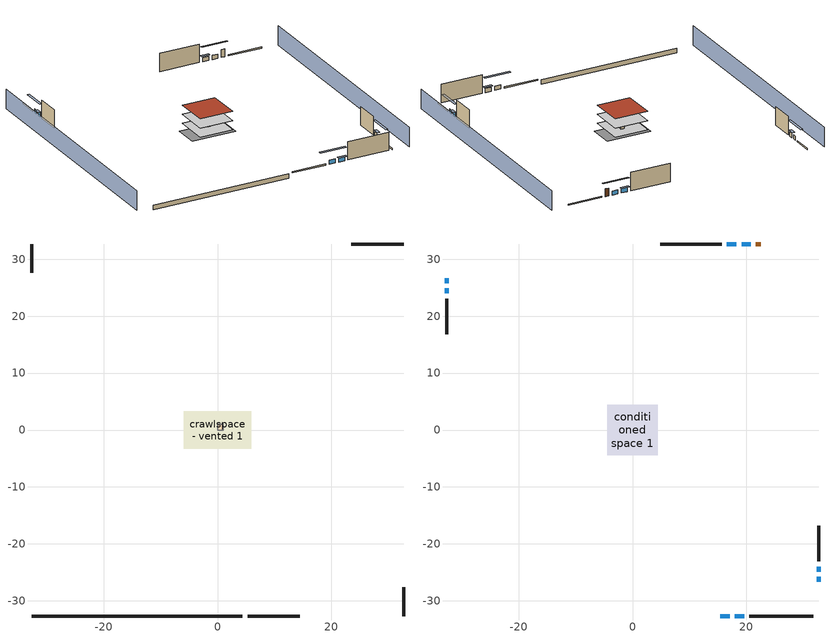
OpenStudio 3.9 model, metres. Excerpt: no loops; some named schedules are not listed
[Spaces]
crawlspace - vented 1
 floor foundation (Slab1 construction): -5.95,-3.31 -5.95,3.31 5.95,3.31 5.95,-3.31 z-0.91
 wall outside (RimJoist1 construction): 5.31,-32.68 14.49,-32.68 z0.3:0.61
 wall outside (RimJoist2 construction): -32.68,32.68 -32.68,27.59 z0.3:0.61
 wall outside (RimJoist3 construction): 32.68,32.68 23.5,32.68 z0.3:0.61
 wall outside (RimJoist4 construction): 32.68,-32.68 32.68,-27.59 z0.3:0.61
 wall foundation (FoundationWall1 construction): -32.68,-32.68 4.39,-32.68 z-0.91:0.3
furnace airloop ret air space
 floor adiabatic (AdiabaticConst): 0,0 0,1 1,1 1,0 z0
 wall adiabatic (AdiabaticConst): 0,1 0,0 1,0 1,1 0,1 z0:1
 ceiling adiabatic (AdiabaticConst): 1,0 1,1 0,1 0,0 z1
conditioned space 1
 floor to crawlspace - vented 1 (Floor1 construction): -4.44,-4.44 -4.44,4.44 4.44,4.44 4.44,-4.44 z0.3
 floor adiabatic (AdiabaticFloorConstruction): -4.44,-4.44 -4.44,4.44 4.44,4.44 4.44,-4.44 z2.74
 wall outside (Wall1 construction): 20.55,-32.68 31.75,-32.68 z0.3:5.18
 wall outside (Wall2 construction): -32.68,23.09 -32.68,16.86 z0.3:5.18
 wall outside (Wall3 construction): 15.66,32.68 4.84,32.68 z0.3:5.18
 wall outside (Wall4 construction): 32.68,-23.09 32.68,-16.86 z0.3:5.18
 wall outside (AdiabaticWallConstruction): 15.42,-32.68 17.06,-32.68 / 17.98,-32.68 19.62,-32.68 / 20.73,32.68 19.17,32.68 z0.3:1.37; -32.68,26.66 -32.68,25.8 / -32.68,24.87 -32.68,24.02 / 32.68,-26.66 32.68,-25.8 / 32.68,-24.87 32.68,-24.02 z0.3:1.43; 18.25,32.68 16.58,32.68 z0.3:1.4
 wall outside (AdiabaticWallConstruction 1): 22.58,32.68 21.66,32.68 z0.3:2.34
 window (WindowConstruction): 15.42,-32.68 17.05,-32.68 z0.3:1.37
 window (WindowConstruction 1): 17.98,-32.68 19.62,-32.68 z0.3:1.37
 window (WindowConstruction 2): -32.68,26.66 -32.68,25.8 z0.3:1.43
 window (WindowConstruction 3): -32.68,24.87 -32.68,24.02 z0.3:1.43
 window (WindowConstruction 4): 20.73,32.68 19.17,32.68 z0.3:1.37
 window (WindowConstruction 5): 18.24,32.68 16.58,32.68 z0.3:1.4
 window (WindowConstruction 6): 32.68,-26.66 32.68,-25.8 z0.3:1.43
 window (WindowConstruction 7): 32.68,-24.87 32.68,-24.02 z0.3:1.43
 door (Door): 22.58,32.68 21.66,32.68 z0.3:2.34
 ceiling adiabatic (AdiabaticFloorConstruction): 4.44,-4.44 4.44,4.44 -4.44,4.44 -4.44,-4.44 z2.74
 roof outside (Roof1 construction): -4.44,4.44 -4.44,-4.44 4.44,-4.44 4.44,4.44 z5.18
shading: 37.25,-32.68 37.25,32.68 / -37.25,32.68 -37.25,-32.68 z0:5.18; 19.8,-32.68 12.67,-32.68 12.67,-33.29 19.8,-33.29 z4.11; 19.93,-32.68 17.68,-32.68 17.68,-33.29 19.93,-33.29 z1.68; -32.68,23.06 -32.68,29.4 -33.29,29.4 -33.29,23.06 z4.18; -32.68,23.71 -32.68,25.18 -33.29,25.18 -33.29,23.71 z1.74; 16.43,32.68 23.48,32.68 23.48,33.29 16.43,33.29 z4.11; 16.28,32.68 18.55,32.68 18.55,33.29 16.28,33.29 z1.71; 32.68,-23.06 32.68,-29.4 33.29,-29.4 33.29,-23.06 z4.18; 32.68,-23.71 32.68,-25.18 33.29,-25.18 33.29,-23.71 z1.74
[Site]
Portland Intl Arpt_OR: Latitude {deg}=45.59; Longitude {deg}=-122.6; Time Zone {hr}=-8; Elevation {m}=33; Terrain=Suburbs; Keep Site Location Information=Yes
[Site:GroundTemperature:Shallow]
10.2558, 8.96328, 8.85977, 9.47314, 11.9355, 14.3863, 16.5111, 17.8571, 17.9714, 16.8767, 14.8061, 12.4304
[Site:WaterMainsTemperature]
Calculation Method=Schedule; Temperature Schedule=mains temperature schedule
[Building]
Building 1
[Material] Roughness=Rough
Name | Thickness {m} | Conductivity {W/m-K} | Density {kg/m3} | Specific Heat {J/kg-K} | Thermal Absorptance | Solar Absorptance | Visible Absorptance
asphalt or fiberglass shingles | 0.00635 | 0.162714 | 1121.4 | 1465.45 | 0.9 | 0.85 | 0.85
roof rigid ins | 0.103632 | 0.029427 | 32.04 | 1214.23 | 0.9 | 0.7 | 0.7
osb sheathing 0.75 in. | 0.01905 | 0.115458 | 512.64 | 1214.23 | 0.9 | 0.7 | 0.7
roof stud and cavity | 0.2032 | 0.161866 | 78.34581 | 1123.46 | 0.9 | 0.7 | 0.7
gypsum board | 0.0127 | 0.160291 | 801 | 837.4 | 0.9 | 0.6 | 0.6
wood siding | 0.0254 | 0.102417 | 544.68 | 1172.36 | 0.9 | 0.85 | 0.85
osb sheathing 0.5 in. | 0.0127 | 0.115458 | 512.64 | 1214.23 | 0.9 | 0.7 | 0.7
wall stud and cavity | 0.1397 | 0.550994 | 139.0536 | 1170.24 | 0.9 | 0.7 | 0.7
rim joist stud and cavity | 0.0508 | 0.178688 | 50.32683 | 1063.81 | 0.9 | 0.6 | 0.6
floor stud and cavity | 0.1397 | 0.923637 | 92.3553 | 1139.71 | 0.9 | 0.7 | 0.7
floor covering | 0.0127 | 0.0433444 | 54.468 | 1339.84 | 0.9 | 0.6 | 0.6
concrete 8.0 in. | 0.2032 | 1.803125 | 2242.8 | 837.4 | 0.9 | 0.7 | 0.7
soil 0.5 in. | 0.0127 | 1.3848 | 1842.3 | 418.7 | 0.9 | 0.7 | 0.7
wood siding 1; wood siding 2 | 0.0254 | 0.102417 | 544.68 | 1172.36
wall rigid ins; floor rigid ins | 0.512978 | 0.029427 | 32.04 | 1214.23 | 0.9 | 0.7 | 0.7
wall stud and cavity 1 | 0.0889 | 0.380278 | 52.3479 | 1209.89 | 0.9 | 0.7 | 0.7
door material | 0.04445 | 0.0612267 | 512.64 | 1214.23 | 0.9 | 0.7 | 0.7
floor stud and cavity 1 | 0.1397 | 1.75129 | 37.0049 | 1207.88 | 0.9 | 0.7 | 0.7
wall stud and cavity 2 | 0.0889 | 0.391764 | 83.0341 | 1211.67 | 0.9 | 0.7 | 0.7
furniture material conditioned space 1 | 0.1524 | 0.115458 | 640.8 | 1214.23 | 0.9 | 0.6 | 0.6
[Construction]
Roof1 construction: asphalt or fiberglass shingles, roof rigid ins, osb sheathing 0.75 in., roof stud and cavity, gypsum board
Wall1 construction; Wall2 construction; Wall3 construction; Wall4 construction: wood siding, osb sheathing 0.5 in., wall stud and cavity, gypsum board
RimJoist1 construction; RimJoist2 construction; RimJoist3 construction; RimJoist4 construction: wood siding, rim joist stud and cavity
Floor1 construction: floor stud and cavity, osb sheathing 0.75 in., floor covering
FoundationWall1 construction: concrete 8.0 in.
Slab1 construction: soil 0.5 in.
WindowConstruction; WindowConstruction 1; WindowConstruction 2; WindowConstruction 3; WindowConstruction 4; WindowConstruction 5; WindowConstruction 6; WindowConstruction 7: WindowMaterial
AdiabaticWallConstruction: wood siding 1, wall rigid ins, wall stud and cavity 1, gypsum board
Door: door material
AdiabaticWallConstruction 1: wood siding 2, wall rigid ins, wall stud and cavity 1, gypsum board
AdiabaticFloorConstruction: floor stud and cavity 1, floor rigid ins, osb sheathing 0.75 in., floor covering
PartitionWallConstruction: gypsum board, wall stud and cavity 2, gypsum board
furniture construction conditioned space 1: furniture material conditioned space 1
AdiabaticConst: Adiabatic
[WindowMaterial:SimpleGlazingSystem]
WindowMaterial: U-Factor {W/m2-K}=2.78222; Solar Heat Gain Coefficient=0.56
[Material:NoMass]
Adiabatic: Roughness=Rough; Thermal Resistance {m2-K/W}=176.1
[ThermalZone] Multiplier=1; Use Ideal Air Loads=No
Name | Volume {m3} | Thermostat
conditioned space | 384.656 | conditioned space temperature setpoint
crawlspace - vented | 96.164
furnace airloop ret air zone | 1
[Sizing:Zone] Zone Cooling Design Supply Air Temperature Input Method=SupplyAirTemperature; Zone Cooling Design Supply Air Temperature {C}=14; Zone Cooling Design Supply Air Temperature Difference {deltaC}=11.11; Zone Heating Design Supply Air Temperature Input Method=SupplyAirTemperature; Zone Heating Design Supply Air Temperature {C}=40; Zone Heating Design Supply Air Temperature Difference {deltaC}=11.11; Zone Cooling Design Supply Air Humidity Ratio {kg-H2O/kg-air}=0.0085; Zone Heating Design Supply Air Humidity Ratio {kg-H2O/kg-air}=0.008; Cooling Design Air Flow Method=DesignDay; Heating Design Air Flow Method=DesignDay; Account for Dedicated Outdoor Air System=No; Dedicated Outdoor Air System Control Strategy=NeutralSupplyAir; Dedicated Outdoor Air Low Setpoint Temperature for Design {C}=autosize; Dedicated Outdoor Air High Setpoint Temperature for Design {C}=autosize; Zone Load Sizing Method=Sensible Load Only No Latent Load; Zone Latent Cooling Design Supply Air Humidity Ratio Input Method=HumidityRatioDifference; Zone Cooling Design Supply Air Humidity Ratio Difference {kgWater/kgDryAir}=0.005; Zone Latent Heating Design Supply Air Humidity Ratio Input Method=HumidityRatioDifference; Zone Humidification Design Supply Air Humidity Ratio Difference {kgWater/kgDryAir}=0.005; Sizing Option=Coincident
crawlspace - vented; furnace airloop ret air zone
[Space]
Name | Thermal Zone | Volume {m3}
conditioned space 1 | conditioned space | 384.656
crawlspace - vented 1 | crawlspace - vented | 96.164
furnace airloop ret air space | furnace airloop ret air zone
[ThermostatSetpoint:DualSetpoint]
conditioned space temperature setpoint: Heating Setpoint Temperature Schedule=heating setpoint; Cooling Setpoint Temperature Schedule=cooling setpoint; Temperature Difference Between Cutout And Setpoint {deltaC}=0
[Foundation:Kiva]
Foundation Kiva 1: Initial Indoor Air Temperature {C}=8.69436; Wall Height Above Grade {m}=0.3048; Wall Depth Below Slab {m}=0.2032
[Foundation:Kiva:Settings]
Soil Conductivity {W/m-K}=1.3848; Soil Density {kg/m3}=1842.3; Soil Specific Heat {J/kg-K}=418.7; Ground Solar Absorptivity=0.9; Ground Thermal Absorptivity=0.9; Ground Surface Roughness {m}=0.03; Far-Field Width {m}=40; Deep-Ground Boundary Condition=ZeroFlux; Deep-Ground Depth {m}=40; Minimum Cell Dimension {m}=0.2; Maximum Cell Growth Coefficient=3; Simulation Timestep=Timestep
[SurfaceProperty:ExposedFoundationPerimeter]
Slab1: Exposed Perimeter Calculation Method=TotalExposedPerimeter; Total Exposed Perimeter {m}=37.06368
[SurfaceProperty:IncidentSolarMultiplier] Incident Solar Multiplier=1; Incident Solar Multiplier Schedule=trans schedule winter=0.85 summer=0.7
Window1; Window2; Window3; Window4; Window5; Window6; Window7; Window8
[InternalMass:Definition] Design Level Calculation Method=SurfaceArea
Name | Construction | Surface Area {m2}
partition wall mass | PartitionWallConstruction | 157.749
furniture mass conditioned space 1 | furniture construction conditioned space 1 | 63.09974
[InternalMass] Space or SpaceType=conditioned space 1; Multiplier=1
Name | Internal Mass Definition
partition wall mass | partition wall mass
furniture mass conditioned space 1 | furniture mass conditioned space 1
[EnergyManagementSystem:Sensor]
Name | Output Variable or Output Meter Index Key | Output Variable or Output Meter
water_heater_T_set | water heater setpoint | Schedule Value
out_pb_s |  | Site Outdoor Air Barometric Pressure
out_wt_s |  | Site Outdoor Air Humidity Ratio
site_vw_s |  | Site Wind Speed
cool_season | cooling season schedule | Schedule Value
furnace_airloop_AH_MFR_s | Node 5 | System Node Mass Flow Rate
furnace_airloop_AH_VFR_s | Node 5 | System Node Current Density Volume Flow Rate
furnace_airloop_AH_Tout_s | Node 5 | System Node Temperature
furnace_airloop_AH_Wout_s | Node 5 | System Node Humidity Ratio
furnace_airloop_RA_T_s | Node 8 | System Node Temperature
furnace_airloop_Ra_W_s | Node 8 | System Node Humidity Ratio
furnace_airloop_0_DZ_T_s | crawlspace - vented | Zone Air Temperature
furnace_airloop_0_DZ_W_s | crawlspace - vented | Zone Mean Air Humidity Ratio
natural_vent_s | natural vent schedule | Schedule Value
htg_sp_s | heating setpoint | Schedule Value
clg_sp_s | cooling setpoint | Schedule Value
mech_vent_range_fan_0_sch_s | mech vent range fan 0 schedule | Schedule Value
mech_vent_bath_fan_0_sch_s | mech vent bath fan 0 schedule | Schedule Value
clothes_dryer_exhaust_0_sch_s | clothes_dryer | Schedule Value
htg_load_cond |  | Heating:EnergyTransfer:Zone:CONDITIONED SPACE
clg_load_cond |  | Cooling:EnergyTransfer:Zone:CONDITIONED SPACE
htg_load_duct |  | Heating:EnergyTransfer:Zone:FURNACE AIRLOOP RET AIR ZONE
clg_load_duct |  | Cooling:EnergyTransfer:Zone:FURNACE AIRLOOP RET AIR ZONE
s_conv | Floor1 | Surface Inside Face Convection Heat Gain Energy
s_ig | Floor1 | Surface Inside Face Internal Gains Radiation Heat Gain Energy
s_sol | Floor1 | Surface Inside Face Solar Radiation Heat Gain Energy
s_lgt | Floor1 | Surface Inside Face Lights Radiation Heat Gain Energy
s_surf | Floor1 | Surface Inside Face Net Surface Thermal Radiation Heat Gain Energy
s_conv_1 | inferred conditioned ceiling | Surface Inside Face Convection Heat Gain Energy
s_ig_1 | inferred conditioned ceiling | Surface Inside Face Internal Gains Radiation Heat Gain Energy
s_sol_1 | inferred conditioned ceiling | Surface Inside Face Solar Radiation Heat Gain Energy
s_lgt_1 | inferred conditioned ceiling | Surface Inside Face Lights Radiation Heat Gain Energy
s_surf_1 | inferred conditioned ceiling | Surface Inside Face Net Surface Thermal Radiation Heat Gain Energy
s_conv_2 | inferred conditioned floor | Surface Inside Face Convection Heat Gain Energy
s_ig_2 | inferred conditioned floor | Surface Inside Face Internal Gains Radiation Heat Gain Energy
s_sol_2 | inferred conditioned floor | Surface Inside Face Solar Radiation Heat Gain Energy
s_lgt_2 | inferred conditioned floor | Surface Inside Face Lights Radiation Heat Gain Energy
s_surf_2 | inferred conditioned floor | Surface Inside Face Net Surface Thermal Radiation Heat Gain Energy
s_conv_3 | Roof1 | Surface Inside Face Convection Heat Gain Energy
s_ig_3 | Roof1 | Surface Inside Face Internal Gains Radiation Heat Gain Energy
s_sol_3 | Roof1 | Surface Inside Face Solar Radiation Heat Gain Energy
s_lgt_3 | Roof1 | Surface Inside Face Lights Radiation Heat Gain Energy
s_surf_3 | Roof1 | Surface Inside Face Net Surface Thermal Radiation Heat Gain Energy
ss_sol | Door1 | Surface Inside Face Solar Radiation Heat Gain Energy
ss_lgt | Door1 | Surface Inside Face Lights Radiation Heat Gain Energy
ss_conv | Door1 | Surface Inside Face Convection Heat Gain Energy
ss_ig | Door1 | Surface Inside Face Internal Gains Radiation Heat Gain Energy
ss_surf | Door1 | Surface Inside Face Net Surface Thermal Radiation Heat Gain Energy
ss_conv_1 | Window1 | Surface Inside Face Convection Heat Gain Energy
ss_ig_1 | Window1 | Surface Inside Face Internal Gains Radiation Heat Gain Energy
ss_surf_1 | Window1 | Surface Inside Face Net Surface Thermal Radiation Heat Gain Energy
ss_trans_in | Window1 | Surface Window Transmitted Solar Radiation Rate
ss_back_out | Window1 | Surface Window Shortwave from Zone Back Out Window Heat Transfer Rate
ss_trans_out | Window1 | Surface Inside Face Initial Transmitted Diffuse Transmitted Out Window Solar Radiation Rate
ss_conv_2 | Window2 | Surface Inside Face Convection Heat Gain Energy
ss_ig_2 | Window2 | Surface Inside Face Internal Gains Radiation Heat Gain Energy
ss_surf_2 | Window2 | Surface Inside Face Net Surface Thermal Radiation Heat Gain Energy
ss_trans_in_1 | Window2 | Surface Window Transmitted Solar Radiation Rate
ss_back_out_1 | Window2 | Surface Window Shortwave from Zone Back Out Window Heat Transfer Rate
ss_trans_out_1 | Window2 | Surface Inside Face Initial Transmitted Diffuse Transmitted Out Window Solar Radiation Rate
ss_conv_3 | Window3 | Surface Inside Face Convection Heat Gain Energy
ss_ig_3 | Window3 | Surface Inside Face Internal Gains Radiation Heat Gain Energy
ss_surf_3 | Window3 | Surface Inside Face Net Surface Thermal Radiation Heat Gain Energy
ss_trans_in_2 | Window3 | Surface Window Transmitted Solar Radiation Rate
ss_back_out_2 | Window3 | Surface Window Shortwave from Zone Back Out Window Heat Transfer Rate
ss_trans_out_2 | Window3 | Surface Inside Face Initial Transmitted Diffuse Transmitted Out Window Solar Radiation Rate
ss_conv_4 | Window4 | Surface Inside Face Convection Heat Gain Energy
ss_ig_4 | Window4 | Surface Inside Face Internal Gains Radiation Heat Gain Energy
ss_surf_4 | Window4 | Surface Inside Face Net Surface Thermal Radiation Heat Gain Energy
ss_trans_in_3 | Window4 | Surface Window Transmitted Solar Radiation Rate
ss_back_out_3 | Window4 | Surface Window Shortwave from Zone Back Out Window Heat Transfer Rate
ss_trans_out_3 | Window4 | Surface Inside Face Initial Transmitted Diffuse Transmitted Out Window Solar Radiation Rate
ss_conv_5 | Window5 | Surface Inside Face Convection Heat Gain Energy
ss_ig_5 | Window5 | Surface Inside Face Internal Gains Radiation Heat Gain Energy
ss_surf_5 | Window5 | Surface Inside Face Net Surface Thermal Radiation Heat Gain Energy
ss_trans_in_4 | Window5 | Surface Window Transmitted Solar Radiation Rate
ss_back_out_4 | Window5 | Surface Window Shortwave from Zone Back Out Window Heat Transfer Rate
ss_trans_out_4 | Window5 | Surface Inside Face Initial Transmitted Diffuse Transmitted Out Window Solar Radiation Rate
ss_conv_6 | Window6 | Surface Inside Face Convection Heat Gain Energy
ss_ig_6 | Window6 | Surface Inside Face Internal Gains Radiation Heat Gain Energy
ss_surf_6 | Window6 | Surface Inside Face Net Surface Thermal Radiation Heat Gain Energy
ss_trans_in_5 | Window6 | Surface Window Transmitted Solar Radiation Rate
ss_back_out_5 | Window6 | Surface Window Shortwave from Zone Back Out Window Heat Transfer Rate
ss_trans_out_5 | Window6 | Surface Inside Face Initial Transmitted Diffuse Transmitted Out Window Solar Radiation Rate
ss_conv_7 | Window7 | Surface Inside Face Convection Heat Gain Energy
ss_ig_7 | Window7 | Surface Inside Face Internal Gains Radiation Heat Gain Energy
ss_surf_7 | Window7 | Surface Inside Face Net Surface Thermal Radiation Heat Gain Energy
ss_trans_in_6 | Window7 | Surface Window Transmitted Solar Radiation Rate
ss_back_out_6 | Window7 | Surface Window Shortwave from Zone Back Out Window Heat Transfer Rate
ss_trans_out_6 | Window7 | Surface Inside Face Initial Transmitted Diffuse Transmitted Out Window Solar Radiation Rate
ss_conv_8 | Window8 | Surface Inside Face Convection Heat Gain Energy
ss_ig_8 | Window8 | Surface Inside Face Internal Gains Radiation Heat Gain Energy
ss_surf_8 | Window8 | Surface Inside Face Net Surface Thermal Radiation Heat Gain Energy
ss_trans_in_7 | Window8 | Surface Window Transmitted Solar Radiation Rate
ss_back_out_7 | Window8 | Surface Window Shortwave from Zone Back Out Window Heat Transfer Rate
ss_trans_out_7 | Window8 | Surface Inside Face Initial Transmitted Diffuse Transmitted Out Window Solar Radiation Rate
s_conv_4 | Wall1 | Surface Inside Face Convection Heat Gain Energy
s_ig_4 | Wall1 | Surface Inside Face Internal Gains Radiation Heat Gain Energy
s_sol_4 | Wall1 | Surface Inside Face Solar Radiation Heat Gain Energy
s_lgt_4 | Wall1 | Surface Inside Face Lights Radiation Heat Gain Energy
s_surf_4 | Wall1 | Surface Inside Face Net Surface Thermal Radiation Heat Gain Energy
s_conv_5 | Wall2 | Surface Inside Face Convection Heat Gain Energy
s_ig_5 | Wall2 | Surface Inside Face Internal Gains Radiation Heat Gain Energy
s_sol_5 | Wall2 | Surface Inside Face Solar Radiation Heat Gain Energy
s_lgt_5 | Wall2 | Surface Inside Face Lights Radiation Heat Gain Energy
s_surf_5 | Wall2 | Surface Inside Face Net Surface Thermal Radiation Heat Gain Energy
s_conv_6 | Wall3 | Surface Inside Face Convection Heat Gain Energy
s_ig_6 | Wall3 | Surface Inside Face Internal Gains Radiation Heat Gain Energy
s_sol_6 | Wall3 | Surface Inside Face Solar Radiation Heat Gain Energy
s_lgt_6 | Wall3 | Surface Inside Face Lights Radiation Heat Gain Energy
s_surf_6 | Wall3 | Surface Inside Face Net Surface Thermal Radiation Heat Gain Energy
s_conv_7 | Wall4 | Surface Inside Face Convection Heat Gain Energy
s_ig_7 | Wall4 | Surface Inside Face Internal Gains Radiation Heat Gain Energy
[OtherEquipment:Definition] Design Level Calculation Method=EquipmentLevel
Name | Design Level {W} | Fraction Latent | Fraction Radiant | Fraction Lost
water heater sens; furnace airloop_0 SupSensLkToCond; furnace airloop_0 SupCondToLv; furnace airloop_0 RetCondToRP; furnace airloop_0 RetSensLkToRP; furnace airloop_0 SupCondToDZ; furnace airloop_0 RetCondToDZ; furnace airloop_0 SupSensLkToDZ; mech vent house fan sensible load | 0 | 0 | 0 | 0
water heater lat; furnace airloop_0 SupLatLkToCond; furnace airloop_0 RetLatLkToRP; furnace airloop_0 SupLatLkToDZ; mech vent house fan latent load | 0 | 1 | 0 | 0
water heater energy adjustment1 | 0.01 | 0 | 0 | 1
clothes dryer 2 | 0 | 0.015 | 0.081 | 0.85
cooking range 2 | 0 | 0.08 | 0.432 | 0.2
general water use sensible | -43.4886 | 0 | 0.6 | 0
general water use latent | 44.1266 | 1 | 0 | 0
[OtherEquipment]
Name | Other Equipment Definition | Space or SpaceType | Schedule | Fuel Type
water heater sens | water heater sens | conditioned space 1 | Always On Discrete
water heater lat | water heater lat | conditioned space 1 | Always On Discrete
water heater energy adjustment1 | water heater energy adjustment1 | conditioned space 1 | Always On Discrete | Electricity
clothes dryer 1 | clothes dryer 2 | conditioned space 1 | clothes_dryer | Electricity
cooking range 1 | cooking range 2 | conditioned space 1 | cooking_range | Electricity
general water use sensible | general water use sensible | conditioned space 1 | general water use schedule
general water use latent | general water use latent | conditioned space 1 | general water use schedule
furnace airloop_0 SupSensLkToCond | furnace airloop_0 SupSensLkToCond | conditioned space 1 | Always On Discrete
furnace airloop_0 SupLatLkToCond | furnace airloop_0 SupLatLkToCond | conditioned space 1 | Always On Discrete
furnace airloop_0 SupCondToLv | furnace airloop_0 SupCondToLv | conditioned space 1 | Always On Discrete
furnace airloop_0 RetCondToRP | furnace airloop_0 RetCondToRP | furnace airloop ret air space | Always On Discrete
furnace airloop_0 RetSensLkToRP | furnace airloop_0 RetSensLkToRP | furnace airloop ret air space | Always On Discrete
furnace airloop_0 RetLatLkToRP | furnace airloop_0 RetLatLkToRP | furnace airloop ret air space | Always On Discrete
furnace airloop_0 SupCondToDZ | furnace airloop_0 SupCondToDZ | crawlspace - vented 1 | Always On Discrete
furnace airloop_0 RetCondToDZ | furnace airloop_0 RetCondToDZ | crawlspace - vented 1 | Always On Discrete
furnace airloop_0 SupSensLkToDZ | furnace airloop_0 SupSensLkToDZ | crawlspace - vented 1 | Always On Discrete
furnace airloop_0 SupLatLkToDZ | furnace airloop_0 SupLatLkToDZ | crawlspace - vented 1 | Always On Discrete
mech vent house fan sensible load | mech vent house fan sensible load | conditioned space 1 | Always On Discrete
mech vent house fan latent load | mech vent house fan latent load | conditioned space 1 | Always On Discrete
[ElectricEquipment:Definition] Design Level Calculation Method=EquipmentLevel
Name | Design Level {W} | Fraction Latent | Fraction Radiant | Fraction Lost
clothes washer | 364.428 | 0.03 | 0.162 | 0.7
clothes dryer | 6140.1 | 0.015 | 0.081 | 0.85
dishwasher | 1093.28 | 0.3 | 0.18 | 0.4
fridge | 49.4292 | 0 | 0.6 | 0
freezer | 194.914 | 0 | 0.6 | 0
cooking range | 1862.3 | 0.08 | 0.432 | 0.2
misc tv | 598.032 | 0 | 0.6 | 0
misc plug loads | 331.501 | 0.021 | 0.558 | 0.049
whole house fan; mech vent house fan | 0 | 0 | 0 | 1
mech vent house fan cfis | 0 | 0 | 0 | 0
mech vent range fan 0 | 30 | 0 | 0 | 1
mech vent bath fan 0 | 15 | 0 | 0 | 1
[ElectricEquipment] Space or SpaceType=conditioned space 1
Name | Electric Equipment Definition | Schedule
clothes washer | clothes washer | clothes_washer
clothes dryer | clothes dryer | clothes_dryer
dishwasher | dishwasher | dishwasher
fridge | fridge | fridge schedule
freezer | freezer | freezer schedule
cooking range | cooking range | cooking_range
misc tv | misc tv | plug_loads_tv
misc plug loads | misc plug loads | plug_loads_other
whole house fan | whole house fan | Always On Discrete
mech vent house fan | mech vent house fan | mech vent house fan schedule
mech vent house fan cfis | mech vent house fan cfis | mech vent house fan cfis schedule
mech vent range fan 0 | mech vent range fan 0 | mech vent range fan 0 schedule
mech vent bath fan 0 | mech vent bath fan 0 | mech vent bath fan 0 schedule
[WaterUse:Equipment:Definition]
Name | Peak Flow Rate {m3/s}
clothes washer | 3.6859e-06
dishwasher | 1.14908e-05
[Lights:Definition]
interior lighting: Design Level Calculation Method=LightingLevel; Lighting Level {W}=426.768; Fraction Radiant=0.6; Fraction Visible=0.2; Return Air Fraction=0
[Lights]
interior lighting: Lights Definition=interior lighting; Space or SpaceType=conditioned space 1; Schedule=lighting_interior; Fraction Replaceable=1
[Exterior:Lights:Definition]
exterior lighting: Design Level {W}=10.6381
[Exterior:Lights]
exterior lighting: Exterior Lights Definition=exterior lighting; Schedule=exterior lighting schedule
[People:Definition]
occupants: Number of People Calculation Method=People; Number of People {people}=2; Fraction Radiant=0.314171; Sensible Heat Fraction=0.56303; Carbon Dioxide Generation Rate {m3/s-W}=0; Enable ASHRAE 55 Comfort Warnings=No; Mean Radiant Temperature Calculation Type=EnclosureAveraged
[People]
occupants: People Definition=occupants; Space or SpaceType=conditioned space 1; Number of People Schedule=occupants; Activity Level Schedule=occupants activity schedule; Multiplier=1
[ZoneMixing] Schedule=Always On Continuous; Design Flow Rate Calculation Method=Flow/Zone; Design Flow Rate {m3/s}=0
Name | Zone or Space | Source Zone or Space
furnace airloop_0 ZoneMixDZToCond mix | conditioned space | crawlspace - vented
furnace airloop_0 ZoneMixCondToDZ mix | crawlspace - vented | conditioned space
[SpaceInfiltration:DesignFlowRate] Schedule=Always On Discrete
Name | Space or SpaceType | Design Flow Rate Calculation Method | Design Flow Rate {m3/s} | Air Changes per Hour {1/hr} | Constant Term Coefficient | Temperature Term Coefficient | Velocity Term Coefficient | Velocity Squared Term Coefficient
natural vent flow; whole house fan flow; infil flow | conditioned space 1 | Flow/Space | 0
infil crawlspace - vented 1 | crawlspace - vented 1 | AirChanges/Hour |  | 2.6013 | 1 | 0 | 0 | 0
crawlspace_vented 1 duct leakage imbalance infil flow | crawlspace - vented 1 | Flow/Space | 0
